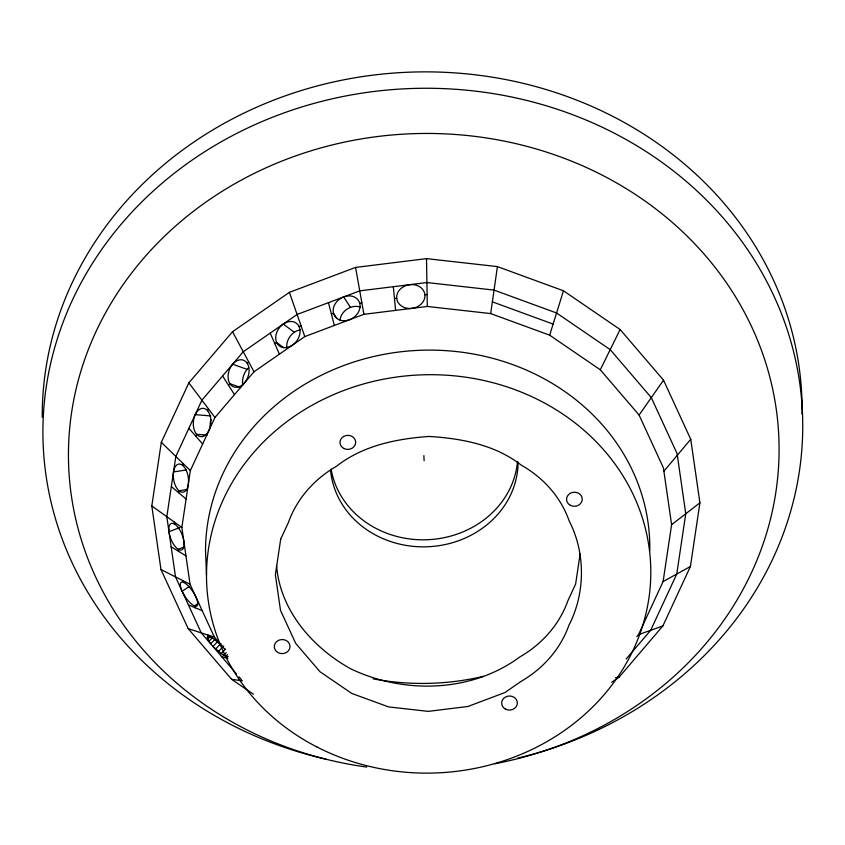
<?xml version="1.0" encoding="UTF-8"?>
<svg xmlns="http://www.w3.org/2000/svg" width="845" height="845" viewBox="0 0 845 845"><rect width="100%" height="100%" fill="white"/><g stroke="black" fill="none" stroke-linecap="round" stroke-linejoin="round"><path stroke-width="1.27" d="M636.803 636.644L638.503 634.648L663.103 581.55L671.606 524.66L663.409 467.876L639.095 415.053L600.299 369.793L549.672 335.19L490.681 313.59L497.43 266.608L426.514 258.633L355.565 267.421L289.402 292.349L232.533 331.726L188.847 382.88L161.31 442.315L151.804 505.975L160.972 569.53L188.192 628.648L231.604 679.306L253.394 694.199M178.717 492.804L179.013 490.797L186.798 489.604M182.795 465.521L183.09 463.514M224.95 649.425L214.366 637.077L190.051 584.254L181.855 527.46L190.347 470.58L214.957 417.472L253.996 371.779L304.802 336.585L363.92 314.308L427.316 306.46L490.681 313.59M580.188 553.538L575.625 584.053L567.924 600.679A115.089 103.174 -2.3 0 1 519.886 656.914C471.7 692.594 403.921 694.368 350.707 668.807C312.534 647.661 279.949 610.354 276.579 565.432M611.674 682.295L619.184 677.088L662.871 625.934L690.407 566.509L699.913 502.838L690.745 439.284L663.526 380.166L620.114 329.518L563.457 290.786L497.43 266.608M236.389 673.824L210.669 643.816L207.722 639.264L207.479 636.676L210.004 636.76L214.619 639.485L222.689 646.774M549.672 335.19L563.457 290.786M195.765 436.168L196.631 434.298L207.025 435.164M207.564 410.702L208.43 408.832M600.299 369.793L620.114 329.518M639.095 415.053L663.526 380.166M663.895 471.225L690.745 439.284M228.53 385.299L229.903 383.683L240.751 387.57M247.258 363.371L248.631 361.766M626.208 658.952L650.682 630.296L676.76 574.03L685.76 513.749L677.077 453.585L651.305 397.615L610.206 349.65L556.57 312.988L494.05 290.099L426.915 282.547L359.738 290.86L297.102 314.467L243.265 351.752L201.902 400.181L175.834 456.448L166.824 516.717L175.506 576.892L201.279 632.863L210.669 643.816L215.2 639.116M207.236 637.669L209.053 635.789M207.722 639.264L210.447 636.443M208.895 641.366L212.517 637.605M217.471 641.767L212.929 646.467L223.502 655.424L228.139 656.565M215.528 649.129L220.967 643.489M218.285 651.611L223.724 645.971M220.999 653.766L225.541 649.066M223.502 655.424L226.228 652.604M225.615 656.48L227.432 654.6M671.606 524.66L699.913 502.838M274.794 343.64L276.579 342.405L283.603 347.665M299.162 326.762L300.957 325.526M182.129 591.278L189.533 586.335M198.67 603.087L194.445 605.907L195.301 607.777M663.103 581.55L690.407 566.509M169 531.758L179.9 527.491M184.316 546.916L178.263 549.292L178.559 551.331M331.388 314.055L333.469 313.273L336.901 318.491M359.748 303.376L361.829 302.584M638.503 634.648L662.871 625.934M615.487 677.701L619.184 677.088M173.521 471.943A14.207 7.394 81.3 0 1 186.238 470.316A14.207 7.394 81.3 0 1 182.964 492.212A14.207 7.394 81.3 0 1 173.521 471.943L186.481 469.947M394.478 298.549L396.706 298.274M424.887 294.789A14.207 11.883 -10.6 0 0 402.759 287.142A14.207 11.883 -10.6 0 0 404.744 307.654A14.207 11.883 -10.6 0 0 424.887 294.789L427.116 294.504M195.206 414.641L210.796 415.941M231.604 679.306L242.378 680.816M221.834 656.84L227.801 658.276L226.439 656.692M188.192 628.648L214.366 637.077M232.639 364.195L247.099 369.371M492.36 301.845L553.126 324.089M188.393 604.883L202.208 610.66M160.972 569.53L190.051 584.254M171.165 546.81L185.953 555.862M151.804 505.975L181.855 527.46M283.265 324.047L294.303 332.307M171.334 486.583L186.101 499.025M161.31 442.315L190.347 470.58M188.868 428.309L202.652 444.026M207.828 634.975L209.18 636.56M238.955 676.824L241.522 679.824M188.847 382.88L214.957 417.472M343.64 296.933L350.485 307.379M222.584 375.962L234.477 394.626M232.533 331.726L253.996 371.779M182.773 580.578L183.629 582.437M270.189 333.11L279.399 354.182M289.402 292.349L304.802 336.585M328.42 302.668L334.366 325.452M355.565 267.421L363.92 314.308M174.345 522.094L174.64 524.132M393.326 286.708L395.618 310.39M423.894 455.613L424.105 460.736M206.507 575.191L205.515 550.591A222.182 199.177 -2.3 0 1 429.64 350.105A222.182 199.177 -2.3 0 1 649.784 550.634M426.514 258.633L427.316 306.46M366.762 767.07A355.386 318.597 -2.3 0 1 123.486 284.1A355.386 318.597 -2.3 0 1 716.285 268.911A355.386 318.597 -2.3 0 1 494.589 763.795M326.149 759.222A379.986 340.651 -2.3 0 1 111.635 235.977A379.986 340.651 -2.3 0 1 735.055 232.396A379.986 340.651 -2.3 0 1 517.774 758.113M518.08 462.099A93.911 84.194 -2.3 0 1 427.559 546.757A93.911 84.194 -2.3 0 1 330.543 469.619M517.499 461.528A93.911 84.194 -2.3 0 1 427.306 539.733A93.911 84.194 -2.3 0 1 331.082 469.07M483.414 676.349A239.832 215 -2.3 0 1 373.163 678.852M242.864 385.056A14.207 9.95 -70.3 0 1 248.694 367.744M42.25 417.345A379.986 340.651 -2.3 0 1 423.81 71.867A379.986 340.651 -2.3 0 1 802.053 414.303M210.247 426.693A14.207 8.746 -85.2 0 1 210.912 419.373M339.996 320.604A14.207 11.566 -33.2 0 1 360.646 307.21M286.814 347.665A14.207 10.911 -53.2 0 1 300.566 329.803M280.688 539.184L275.375 574.79L280.498 610.343L295.718 643.404L320.001 671.733L351.689 693.396L388.626 706.916L428.278 711.374L467.972 706.462L504.972 692.52L520.869 681.514A115.089 103.174 -2.3 0 0 568.907 625.268C585.437 593.465 585.659 552.831 569.192 520.964A115.089 103.174 -2.3 0 0 521.449 465.268C495.297 444.819 461.433 438.375 429.017 436.453C396.463 438.745 362.589 445.653 336.426 466.324A115.089 103.174 -2.3 0 0 288.388 522.569L280.688 539.184M174.883 524.249L173.003 523.393A14.217 5.989 68.6 0 0 169.264 533.438A14.217 5.989 68.6 0 0 178.02 549.176L179.9 550.042A14.217 5.989 68.6 0 0 183.629 539.987A14.217 5.989 68.6 0 0 174.883 524.249M276.505 651.506L275.29 650.037A7.858 7.045 -2.3 0 1 281.617 639.549A7.858 7.045 -2.3 0 1 289.497 649.044A7.858 7.045 -2.3 0 1 276.505 651.506M346.08 320.604A14.207 11.566 -33.2 0 0 358.533 300.588A14.207 11.566 -33.2 0 0 335.222 303.767A14.207 11.566 -33.2 0 0 346.08 320.604M289.402 346.788A14.207 10.911 -53.2 0 0 297.588 324.3A14.207 10.911 -53.2 0 0 276.632 332.666A14.207 10.911 -53.2 0 0 289.402 346.788M242.082 385.172A14.207 9.95 -70.3 0 0 245.42 361.301A14.207 9.95 -70.3 0 0 228.245 374.113A14.207 9.95 -70.3 0 0 242.082 385.172M208.99 430.358A14.207 8.746 -85.2 0 0 203.381 408.346A14.207 8.746 -85.2 0 0 193.917 428.795A14.207 8.746 -85.2 0 0 208.99 430.358M180.967 588.342A14.207 4.605 56.3 0 0 196.051 606.256A14.207 4.605 56.3 0 0 190.104 587.919A14.207 4.605 56.3 0 0 180.967 588.342M317.118 747.075A222.182 199.177 -2.3 0 0 650.798 572.646A222.182 199.177 -2.3 0 0 318.037 402.019A222.182 199.177 -2.3 0 0 317.118 747.075M343.778 448.441A7.858 7.045 -2.3 0 0 355.682 442.442A7.858 7.045 -2.3 0 0 344.031 436.242A7.858 7.045 -2.3 0 0 343.778 448.441M570.354 505.31A7.858 7.045 -2.3 0 0 582.258 499.31A7.858 7.045 -2.3 0 0 570.597 493.11A7.858 7.045 -2.3 0 0 570.354 505.31M505.458 709.113A7.858 7.045 -2.3 0 0 517.362 703.114A7.858 7.045 -2.3 0 0 505.711 696.914A7.858 7.045 -2.3 0 0 505.458 709.113"/></g></svg>
